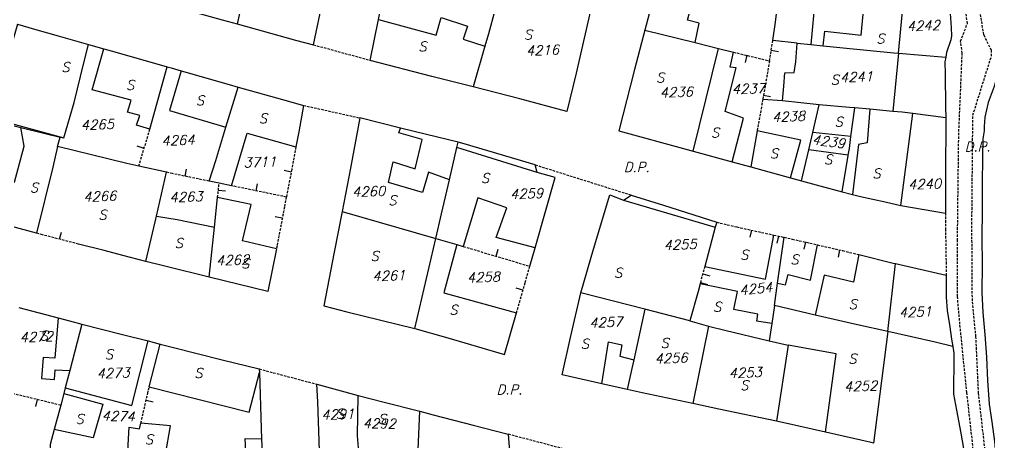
# Model space of a CAD drawing. Extents: x -334462 to -332769, y -29481 to -26664.
# Drawn here: x -334190.3 to -334090, y -28750.7 to -28707 of the extents above; entities that cross this region are included whole.
import ezdxf
from ezdxf.enums import TextEntityAlignment as Align

# ---------------------------------------------------------------- set-up
doc = ezdxf.new("R2010")
doc.units = 0
doc.header["$MEASUREMENT"] = 0
doc.linetypes.add('HIDDEN', pattern=[0.375, 0.25, -0.125])
for name, color, linetype in [('17', 7, 'CONTINUOUS'), ('18', 7, 'CONTINUOUS'), ('DP$DIVIDING$LINE', 7, 'CONTINUOUS'), ('PARCEL$BOUNDARY', 7, 'CONTINUOUS'), ('PARCEL$NUMBER', 7, 'CONTINUOUS'), ('STRUC$$FOOTPRINT', 7, 'CONTINUOUS')]:
    doc.layers.add(name, color=color, linetype=linetype)
doc.styles.add('ITALICT', font='ITALICT', dxfattribs={"height": 0.2})

msp = doc.modelspace()

# ---------------------------------------------------------------- linework, layer by layer
at = {"layer": '17', "color": 1, "linetype": 'Continuous'}
for p, q in [((-334112.59, -28710.19), (-334111.84, -28710.31)), ((-334113.39, -28714.84), (-334112.65, -28714.97)), ((-334177.44, -28720.32), (-334178.16, -28720.1)), ((-334173.2, -28723.19), (-334173.05, -28722.46)), ((-334162.22, -28722.77), (-334162.96, -28722.62)), ((-334165.85, -28724.71), (-334165.7, -28723.97)), ((-334169.76, -28724.64), (-334169.01, -28724.71)), ((-334163.15, -28727.52), (-334163.87, -28727.39)), ((-334186.17, -28729.71), (-334185.99, -28728.98)), ((-334141.04, -28731.47), (-334140.83, -28730.75)), ((-334105.52, -28730.82), (-334105.68, -28731.55)), ((-334138.26, -28734.96), (-334138.98, -28734.75)), ((-334188.49, -28746.26), (-334188.67, -28746.99))]:
    msp.add_line(p, q, dxfattribs=at)
at = {"layer": '18', "color": 1, "linetype": 'Continuous'}
for p, q in [((-334115.12, -28710.71), (-334115.3, -28711.44)), ((-334114.63, -28728.77), (-334114.79, -28729.5)), ((-334111.85, -28729.38), (-334112.01, -28730.12)), ((-334109.04, -28730.01), (-334109.2, -28730.74)), ((-334119.67, -28733.29), (-334118.95, -28733.49)), ((-334119.91, -28734.18), (-334119.19, -28734.38)), ((-334177.22, -28746.33), (-334176.49, -28746.5))]:
    msp.add_line(p, q, dxfattribs=at)
at = {"layer": 'DP$DIVIDING$LINE', "color": 30, "linetype": 'HIDDEN'}
for p, q in [((-334159.92, -28709.62), (-334154.05, -28711.23)), ((-334160.96, -28715.88), (-334155.13, -28717.18)), ((-334136.99, -28722.03), (-334127.06, -28725.15)), ((-334165.53, -28743.11), (-334159.57, -28744.69)), ((-334133.7, -28751.46), (-334139.78, -28749.85))]:
    msp.add_line(p, q, dxfattribs=at)
at = {"layer": 'DP$DIVIDING$LINE', "color": 2, "linetype": 'HIDDEN'}
for points in [[(-334091.66, -28751.76), (-334092.36, -28745.55), (-334093.08, -28738.49), (-334093.33, -28735.64), (-334093.33, -28729.85), (-334093.2, -28718.96), (-334092.84, -28710.49), (-334093, -28709.25), (-334092.31, -28707.42), (-334093.02, -28701.27), (-334092.72, -28698.42), (-334092.59, -28693.72), (-334093.29, -28687.47), (-334091.64, -28681.52), (-334089.84, -28674.42), (-334089.42, -28670.98), (-334089.48, -28665.29), (-334086.85, -28656.17), (-334086.01, -28652.77), (-334084.83, -28646.65), (-334083.72, -28638.54), (-334082.87, -28630.3), (-334083.02, -28628.66)], [(-334090.44, -28751.8), (-334091.15, -28745.62), (-334091.42, -28739.78), (-334091.79, -28736.07), (-334091.84, -28728.16), (-334091.74, -28716.89), (-334089.82, -28710.8), (-334089.82, -28710.21), (-334090.61, -28708.58), (-334091.13, -28705.26), (-334091.15, -28700.62), (-334090.93, -28696.02), (-334091.23, -28689.69), (-334091.2, -28686.77), (-334088.85, -28675.69), (-334087.82, -28672.03), (-334087.47, -28665.36), (-334085.77, -28656.9), (-334085.3, -28655.47), (-334083.96, -28649.33), (-334082.88, -28643.05), (-334081.32, -28630.74), (-334080.58, -28629.11)], [(-334094.57, -28727), (-334094.57, -28728.65), (-334094.51, -28732.08), (-334094.5, -28733.43)]]:
    msp.add_lwpolyline(points, dxfattribs=at)
at = {"layer": 'PARCEL$BOUNDARY', "color": 7, "linetype": 'Continuous'}
for p, q in [((-334153.19, -28707.01), (-334152.01, -28700.93)), ((-334124.14, -28702.26), (-334125.66, -28708.13)), ((-334166.85, -28703.26), (-334167.82, -28707.46)), ((-334154.05, -28711.23), (-334153.19, -28707.01)), ((-334125.66, -28708.13), (-334120.47, -28709.4)), ((-334109.92, -28709.45), (-334112.43, -28709.18)), ((-334183.19, -28709.59), (-334181.59, -28710.04)), ((-334142.19, -28709.76), (-334143.4, -28713.98)), ((-334120.65, -28720.62), (-334118.04, -28710)), ((-334120.47, -28709.4), (-334118.04, -28710)), ((-334118.04, -28710), (-334116.5, -28710.38)), ((-334109.92, -28709.45), (-334108.48, -28709.6)), ((-334108.48, -28709.6), (-334107.23, -28709.72)), ((-334099.44, -28710.5), (-334094.54, -28710.89)), ((-334176.84, -28718.34), (-334175.06, -28711.9)), ((-334168.98, -28718.13), (-334167.72, -28713.99)), ((-334111.41, -28715.42), (-334113.47, -28715.29)), ((-334107.63, -28715.83), (-334111.41, -28715.42)), ((-334108.29, -28718.69), (-334107.63, -28715.83)), ((-334104.34, -28719.11), (-334103.94, -28716.15)), ((-334102.38, -28716.29), (-334103.94, -28716.15)), ((-334150.91, -28718.22), (-334155.13, -28717.18)), ((-334094.55, -28717.17), (-334097.96, -28716.73)), ((-334186.39, -28720.14), (-334186.13, -28719.15)), ((-334186.13, -28719.15), (-334185.72, -28719.25)), ((-334114.04, -28718.51), (-334114.71, -28722.24)), ((-334108.71, -28720.47), (-334108.29, -28718.69)), ((-334145.86, -28723.57), (-334145.09, -28720.22)), ((-334145.09, -28720.22), (-334144.97, -28719.69)), ((-334120.65, -28720.62), (-334116.64, -28721.72)), ((-334109.45, -28723.67), (-334108.71, -28720.47)), ((-334175.12, -28722.79), (-334177.99, -28722.17)), ((-334136.79, -28722.8), (-334136.99, -28722.03)), ((-334116.64, -28721.72), (-334114.71, -28722.24)), ((-334114.71, -28722.24), (-334110.59, -28723.36)), ((-334176.16, -28727.31), (-334175.12, -28722.79)), ((-334169.69, -28723.92), (-334170.72, -28723.71)), ((-334168.4, -28724.18), (-334169.69, -28723.92)), ((-334110.59, -28723.36), (-334109.45, -28723.67)), ((-334127.87, -28725.68), (-334127.06, -28725.15)), ((-334105.27, -28724.8), (-334104.19, -28725.09)), ((-334170.15, -28728.45), (-334169.83, -28725.41)), ((-334099.18, -28726.22), (-334094.57, -28727)), ((-334156.97, -28726.85), (-334147.26, -28729.62)), ((-334188.58, -28729.08), (-334192.57, -28728)), ((-334177.25, -28732.01), (-334176.16, -28727.31)), ((-334118.23, -28727.96), (-334118.37, -28728.48)), ((-334170.72, -28733.63), (-334170.15, -28728.45)), ((-334118.37, -28728.48), (-334119.46, -28732.51)), ((-334149.44, -28738.93), (-334147.26, -28729.62)), ((-334147.26, -28729.62), (-334145.1, -28730.26)), ((-334145.1, -28730.26), (-334144.43, -28730.46)), ((-334111.93, -28734.26), (-334111.25, -28729.51)), ((-334137.56, -28732.5), (-334137.01, -28730.59)), ((-334099.73, -28732.23), (-334094.5, -28733.43)), ((-334112.26, -28736.55), (-334111.93, -28734.26)), ((-334125.67, -28736.94), (-334132.27, -28735.24)), ((-334190.38, -28736.77), (-334186.33, -28737.84)), ((-334125.67, -28736.94), (-334126.81, -28742.18)), ((-334121, -28738.14), (-334125.67, -28736.94)), ((-334112.26, -28736.55), (-334112.53, -28738.43)), ((-334121, -28738.14), (-334119.07, -28738.69)), ((-334183.89, -28738.47), (-334185.12, -28743.28)), ((-334119.07, -28738.69), (-334120.68, -28746.69)), ((-334112.53, -28738.43), (-334112.79, -28740.2)), ((-334177.03, -28740.22), (-334175.78, -28740.54)), ((-334112.79, -28740.2), (-334110.84, -28740.66)), ((-334176.9, -28744.96), (-334175.78, -28740.54)), ((-334110.84, -28740.66), (-334112.06, -28748.52)), ((-334185.12, -28743.28), (-334185.59, -28745.06)), ((-334165.53, -28743.11), (-334165.52, -28743.47)), ((-334185.59, -28745.06), (-334185.74, -28745.65)), ((-334159.57, -28744.69), (-334155.31, -28745.84)), ((-334127.48, -28745.22), (-334130.12, -28744.64)), ((-334185.74, -28745.65), (-334186.05, -28746.86)), ((-334186.05, -28746.86), (-334186.73, -28749.38)), ((-334149.2, -28753.47), (-334148.93, -28747.48))]:
    msp.add_line(p, q, dxfattribs=at)
at = {"layer": 'PARCEL$BOUNDARY', "color": 2, "linetype": 'HIDDEN'}
for p, q in [((-334112.76, -28711.29), (-334112.43, -28709.18)), ((-334116.5, -28710.38), (-334112.76, -28711.29)), ((-334112.76, -28711.29), (-334113.47, -28715.29)), ((-334113.47, -28715.29), (-334114.04, -28718.51)), ((-334177.99, -28722.17), (-334176.84, -28718.34)), ((-334169.83, -28725.41), (-334169.69, -28723.92)), ((-334162.73, -28725.35), (-334168.4, -28724.18)), ((-334112.32, -28729.28), (-334111.25, -28729.51)), ((-334144.43, -28730.46), (-334137.56, -28732.5)), ((-334186.05, -28746.86), (-334191.17, -28745.62))]:
    msp.add_line(p, q, dxfattribs=at)
at = {"layer": 'PARCEL$BOUNDARY', "color": 7, "linetype": 'Continuous'}
for points in [[(-334172.83, -28698.22), (-334172.96, -28699.72), (-334173.48, -28705.91), (-334169.35, -28707.03), (-334167.82, -28707.46)], [(-334140.51, -28703.62), (-334141.82, -28708.49), (-334142.19, -28709.76)], [(-334112.43, -28709.18), (-334112.16, -28707.27), (-334111.85, -28704.73)], [(-334094.19, -28704.82), (-334094.16, -28705.43), (-334093.97, -28707.84), (-334093.96, -28708.74), (-334094.03, -28709.1), (-334094.46, -28710.42), (-334094.54, -28710.89)], [(-334159.92, -28709.62), (-334159.1, -28705.71), (-334159.04, -28705.42)], [(-334131.28, -28706.07), (-334132.77, -28712.56), (-334133.72, -28716.53), (-334138.58, -28715.19), (-334143.4, -28713.98)], [(-334190.52, -28707.5), (-334188.78, -28708), (-334187.42, -28708.39), (-334186.31, -28708.71), (-334183.19, -28709.59)], [(-334167.82, -28707.46), (-334161.79, -28709.13), (-334159.92, -28709.62)], [(-334125.66, -28708.13), (-334126.71, -28712.16), (-334128.33, -28718.52), (-334121.28, -28720.45), (-334120.65, -28720.62)], [(-334185.72, -28719.25), (-334184.68, -28715.59), (-334183.68, -28711.5), (-334183.19, -28709.59)], [(-334181.59, -28710.04), (-334180.48, -28710.36), (-334175.06, -28711.9)], [(-334107.23, -28709.72), (-334105.15, -28709.93), (-334099.92, -28710.46), (-334099.44, -28710.5)], [(-334143.4, -28713.98), (-334147.67, -28712.89), (-334154.05, -28711.23)], [(-334094.54, -28710.89), (-334094.63, -28711.37), (-334094.61, -28712.63), (-334094.56, -28716.03), (-334094.55, -28717.17)], [(-334088.79, -28711.16), (-334088.85, -28711.53), (-334089.55, -28713.93), (-334090.16, -28715.57), (-334090.49, -28717.09), (-334090.56, -28718.06), (-334090.58, -28718.51), (-334090.7, -28719.33), (-334090.75, -28721.22), (-334090.76, -28723.98), (-334090.79, -28726.73), (-334090.82, -28729.52), (-334090.79, -28732.36), (-334090.8, -28735.19), (-334090.71, -28737.27), (-334090.49, -28739.55), (-334090.32, -28741.89), (-334090.21, -28744.31), (-334090.05, -28746.76), (-334089.76, -28748.58), (-334089.5, -28750.6), (-334089.33, -28752.63)], [(-334175.06, -28711.9), (-334174.65, -28712.02), (-334173.61, -28712.32)], [(-334173.61, -28712.32), (-334168.64, -28713.73), (-334167.72, -28713.99)], [(-334167.72, -28713.99), (-334162.5, -28715.45), (-334160.96, -28715.88)], [(-334160.96, -28715.88), (-334161.44, -28718.61), (-334161.74, -28720.18)], [(-334103.94, -28716.15), (-334104.49, -28716.11), (-334107.63, -28715.83)], [(-334194.72, -28717.11), (-334194.2, -28717.18), (-334191.42, -28717.86), (-334190.2, -28718.16)], [(-334155.13, -28717.18), (-334156.1, -28722.36), (-334156.97, -28726.85)], [(-334100, -28716.51), (-334100.71, -28716.44), (-334102.38, -28716.29)], [(-334097.96, -28716.73), (-334099.04, -28716.6), (-334100, -28716.51)], [(-334094.55, -28717.17), (-334094.55, -28718.62), (-334094.57, -28721.8), (-334094.57, -28725.2), (-334094.57, -28727)], [(-334190.2, -28718.16), (-334187.67, -28718.78), (-334186.13, -28719.15)], [(-334170.72, -28723.71), (-334170.02, -28721.56), (-334168.98, -28718.13)], [(-334144.97, -28719.69), (-334148.22, -28718.88), (-334150.91, -28718.22)], [(-334104.62, -28721.04), (-334104.5, -28720.35), (-334104.34, -28719.11)], [(-334186.39, -28720.14), (-334186.89, -28722.25), (-334188.58, -28729.08)], [(-334177.99, -28722.17), (-334179.23, -28721.9), (-334186.39, -28720.14)], [(-334136.99, -28722.03), (-334144.33, -28719.85), (-334144.97, -28719.69)], [(-334105.27, -28724.8), (-334104.63, -28721.06), (-334104.62, -28721.04)], [(-334137.01, -28730.59), (-334134.94, -28723.33), (-334136.79, -28722.8)], [(-334147.26, -28729.62), (-334146.67, -28727.09), (-334145.86, -28723.57)], [(-334109.45, -28723.67), (-334107.55, -28724.19), (-334105.27, -28724.8)], [(-334132.27, -28735.24), (-334130.96, -28730.74), (-334129.27, -28725.13), (-334127.87, -28725.68)], [(-334127.06, -28725.15), (-334123.73, -28726.18), (-334118.23, -28727.96)], [(-334104.19, -28725.09), (-334103.36, -28725.31), (-334100.82, -28725.86), (-334099.51, -28726.17), (-334099.18, -28726.22)], [(-334156.97, -28726.85), (-334157.77, -28731.05), (-334158.86, -28736.59), (-334156.49, -28737.2), (-334149.44, -28738.93)], [(-334177.25, -28732.01), (-334179.63, -28731.39), (-334181.57, -28730.88), (-334184.21, -28730.21)], [(-334163.74, -28730.69), (-334164.64, -28735.11), (-334170.72, -28733.63)], [(-334103.52, -28731.3), (-334099.99, -28732.17), (-334099.73, -28732.23)], [(-334170.72, -28733.63), (-334175.14, -28732.51), (-334177.25, -28732.01)], [(-334119.95, -28734.31), (-334120.16, -28735.1), (-334121, -28738.14)], [(-334094.5, -28733.43), (-334094.49, -28735.71), (-334094.38, -28737.08), (-334094.13, -28738.76), (-334093.94, -28740.03), (-334093.81, -28740.8)], [(-334130.12, -28744.64), (-334134.19, -28743.73), (-334133.34, -28739.86), (-334132.27, -28735.24)], [(-334149.44, -28738.93), (-334146.04, -28739.9), (-334140.17, -28741.6), (-334138.94, -28737.32)], [(-334108.03, -28737.55), (-334109.49, -28737.21), (-334112.26, -28736.55)], [(-334186.33, -28737.84), (-334185.15, -28738.15), (-334183.89, -28738.47)], [(-334100.53, -28739.24), (-334103.67, -28738.54), (-334108.03, -28737.55)], [(-334183.89, -28738.47), (-334179.68, -28739.55), (-334177.03, -28740.22)], [(-334119.07, -28738.69), (-334117.39, -28739.1), (-334112.79, -28740.2)], [(-334093.81, -28740.8), (-334095.62, -28740.33), (-334100.53, -28739.24)], [(-334185.59, -28745.06), (-334178.72, -28746.9), (-334177.03, -28740.22)], [(-334175.78, -28740.54), (-334174.53, -28740.86), (-334169.37, -28742.18), (-334165.53, -28743.11)], [(-334093.81, -28740.8), (-334093.69, -28741.49), (-334093.69, -28743), (-334093.74, -28744.5), (-334093.74, -28745.73), (-334093.42, -28747.35), (-334092.97, -28749.74), (-334092.72, -28751.31), (-334092.57, -28752.41), (-334092.56, -28753.1)], [(-334126.81, -28742.18), (-334127.01, -28743.07), (-334127.48, -28745.22)], [(-334165.52, -28743.47), (-334165.33, -28749.26), (-334165.28, -28750.34)], [(-334159.26, -28752.72), (-334159.31, -28751.56), (-334159.48, -28746.5), (-334159.57, -28744.69)], [(-334120.68, -28746.69), (-334125.92, -28745.56), (-334127.48, -28745.22)], [(-334155.21, -28752.08), (-334155.37, -28750.02), (-334155.31, -28745.84)], [(-334155.31, -28745.84), (-334152.76, -28746.49), (-334148.93, -28747.48)], [(-334112.06, -28748.52), (-334117.99, -28747.28), (-334120.68, -28746.69)], [(-334148.93, -28747.48), (-334147.53, -28747.85), (-334143.4, -28748.92), (-334139.78, -28749.85)], [(-334179.13, -28751.57), (-334178.97, -28749.14), (-334177.9, -28749.28), (-334177.77, -28748.7)], [(-334106.98, -28749.63), (-334110.04, -28748.94), (-334112.06, -28748.52)], [(-334186.73, -28749.38), (-334187.15, -28750.91), (-334187.25, -28752.97)], [(-334165.28, -28750.34), (-334165.16, -28753.27), (-334165.02, -28757.38), (-334165.04, -28758.55)], [(-334139.78, -28749.85), (-334139.45, -28754.37), (-334139.41, -28754.88)], [(-334102, -28750.77), (-334102.26, -28750.7), (-334106.98, -28749.63)]]:
    msp.add_lwpolyline(points, dxfattribs=at)
at = {"layer": 'PARCEL$BOUNDARY', "color": 2, "linetype": 'HIDDEN'}
for points in [[(-334161.74, -28720.18), (-334162.17, -28722.5), (-334162.73, -28725.35)], [(-334170.72, -28723.71), (-334174.49, -28722.93), (-334175.12, -28722.79)], [(-334162.73, -28725.35), (-334162.93, -28726.39), (-334163.69, -28730.4), (-334163.74, -28730.69)], [(-334118.23, -28727.96), (-334116.15, -28728.44), (-334112.32, -28729.28)], [(-334184.21, -28730.21), (-334187.93, -28729.26), (-334188.58, -28729.08)], [(-334111.25, -28729.51), (-334110.42, -28729.7), (-334107.8, -28730.29)], [(-334107.8, -28730.29), (-334105.21, -28730.89), (-334103.52, -28731.3)], [(-334138.94, -28737.32), (-334138.03, -28734.17), (-334137.56, -28732.5)], [(-334119.46, -28732.51), (-334119.88, -28734.06), (-334119.95, -28734.31)], [(-334177.77, -28748.7), (-334177.06, -28745.62), (-334176.9, -28744.96)]]:
    msp.add_lwpolyline(points, dxfattribs=at)
at = {"layer": 'STRUC$$FOOTPRINT', "color": 1, "linetype": 'Continuous'}
for p, q in [((-334107.96, -28703.72), (-334108.48, -28709.6)), ((-334099.44, -28710.5), (-334098.85, -28704.46)), ((-334099.44, -28710.5), (-334100, -28716.51)), ((-334099.18, -28726.22), (-334097.96, -28716.73)), ((-334104.34, -28719.11), (-334108.29, -28718.69)), ((-334136.79, -28722.8), (-334145.09, -28720.22)), ((-334104.62, -28721.04), (-334108.71, -28720.47)), ((-334127.87, -28725.68), (-334118.37, -28728.48)), ((-334100.53, -28739.24), (-334099.73, -28732.23)), ((-334100.53, -28739.24), (-334102, -28750.77))]:
    msp.add_line(p, q, dxfattribs=at)
for points in [[(-334120.47, -28709.4), (-334120.04, -28707.4), (-334121.24, -28707.07), (-334120.45, -28704.09), (-334119.55, -28704.32), (-334119.25, -28703.27)], [(-334107.23, -28709.72), (-334107.03, -28708.21), (-334103.28, -28708.62), (-334102.96, -28705.02), (-334103.84, -28704.97), (-334103.82, -28704.06)], [(-334153.19, -28707.01), (-334147.24, -28708.64), (-334146.72, -28706.8), (-334144, -28707.7), (-334144.43, -28709.05), (-334142.19, -28709.76)], [(-334190.52, -28707.5), (-334193.31, -28717.17), (-334185.72, -28719.25)], [(-334176.84, -28718.34), (-334178.21, -28717.93), (-334177.87, -28716.93), (-334179.14, -28716.57), (-334178.76, -28715.35), (-334182.8, -28714.26), (-334181.59, -28710.04)], [(-334111.41, -28715.42), (-334111.29, -28713.9), (-334111.17, -28712.51), (-334110.21, -28712.5), (-334110.04, -28711.38), (-334109.92, -28709.45)], [(-334116.64, -28721.72), (-334115.47, -28717.19), (-334117.34, -28716.5), (-334116.2, -28712.02), (-334116.83, -28711.93), (-334116.5, -28710.38)], [(-334173.61, -28712.32), (-334174.8, -28716.42), (-334168.98, -28718.13)], [(-334102.38, -28716.29), (-334102.66, -28719.76), (-334103.56, -28719.93), (-334104.19, -28725.09)], [(-334192.57, -28728), (-334191.56, -28723.66), (-334190.85, -28723.83), (-334189.84, -28720.1), (-334190.2, -28718.16)], [(-334145.86, -28723.57), (-334148.02, -28722.78), (-334148.64, -28724.88), (-334152.18, -28723.85), (-334151.67, -28721.72), (-334149.42, -28722.45), (-334148.69, -28719.42), (-334151.09, -28718.73), (-334150.91, -28718.22)], [(-334168.4, -28724.18), (-334166.79, -28718.76), (-334161.74, -28720.18)], [(-334110.59, -28723.36), (-334109.53, -28719.47), (-334114.04, -28718.51)], [(-334163.74, -28730.69), (-334167.27, -28729.86), (-334166.38, -28726.13), (-334169.83, -28725.41)], [(-334137.01, -28730.59), (-334141.02, -28729.53), (-334139.94, -28726.45), (-334142.94, -28725.45), (-334144.43, -28730.46)], [(-334176.16, -28727.31), (-334174.03, -28727.67), (-334170.15, -28728.45)], [(-334119.46, -28732.51), (-334113.18, -28733.82), (-334112.32, -28729.28)], [(-334145.1, -28730.26), (-334146.46, -28735.24), (-334138.94, -28737.32)], [(-334111.93, -28734.26), (-334111.13, -28734.42), (-334110.84, -28733.35), (-334108.52, -28733.93), (-334107.8, -28730.29)], [(-334103.52, -28731.3), (-334104.07, -28734.15), (-334107.12, -28733.42), (-334108.03, -28737.55)], [(-334112.53, -28738.43), (-334114.07, -28738.16), (-334113.97, -28737.44), (-334116.44, -28736.96), (-334116.06, -28735.11), (-334119.95, -28734.31)], [(-334186.33, -28737.84), (-334186.67, -28741.99), (-334187.87, -28741.91), (-334188.03, -28744.09), (-334186.71, -28744.21), (-334186.63, -28743.2), (-334185.12, -28743.28)], [(-334130.12, -28744.64), (-334129.43, -28740.32), (-334128.03, -28740.61), (-334128.23, -28741.78), (-334126.81, -28742.18)], [(-334106.98, -28749.63), (-334105.86, -28741.54), (-334110.84, -28740.66)], [(-334176.9, -28744.96), (-334166.56, -28747.56), (-334165.52, -28743.47)], [(-334185.74, -28745.65), (-334181.69, -28746.76), (-334182.71, -28750.24), (-334186.73, -28749.38)], [(-334179.13, -28751.57), (-334175.23, -28751.95), (-334174.69, -28748.98), (-334177.77, -28748.7)], [(-334179.31, -28753.75), (-334173.31, -28754.04), (-334166.78, -28754.37), (-334166.98, -28750.3), (-334165.28, -28750.34)]]:
    msp.add_lwpolyline(points, dxfattribs=at)

# ---------------------------------------------------------------- texts
at = {"layer": 'DP$DIVIDING$LINE', "color": 4, "linetype": 'Continuous', "style": 'ITALICT'}
msp.add_text('D.P.', height=1, dxfattribs=at).set_placement((-334091.25, -28720.14), align=Align.MIDDLE)
at = {"layer": 'DP$DIVIDING$LINE', "color": 2, "linetype": 'Continuous', "style": 'ITALICT'}
for p in [(-334126.5, -28722.26), (-334139.66, -28745.24)]:
    msp.add_text('D.P.', height=1, dxfattribs=at).set_placement(p, align=Align.MIDDLE)
at = {"layer": 'PARCEL$NUMBER', "color": 7, "linetype": 'Continuous', "style": 'ITALICT'}
for s, p in [('4242', (-334096.85, -28707.65)), ('4216', (-334136.24, -28710.18)), ('4241', (-334103.77, -28712.94)), ('4236', (-334122.4, -28714.51)), ('4265', (-334182.27, -28717.86)), ('4264', (-334173.93, -28719.48)), ('3711', (-334165.46, -28721.74)), ('4260', (-334154.21, -28724.77)), ('4240', (-334096.73, -28724.01)), ('4266', (-334182.02, -28725.27)), ('4263', (-334173.1, -28725.33)), ('4259', (-334137.89, -28725)), ('4255', (-334122.01, -28730.26)), ('4262', (-334168.28, -28731.86)), ('4261', (-334152.12, -28733.48)), ('4258', (-334142.35, -28733.62)), ('4251', (-334097.68, -28737.22)), ('4257', (-334129.69, -28738.28)), ('4272', (-334188.58, -28739.79)), ('4256', (-334122.94, -28741.99)), ('4273', (-334180.64, -28743.53)), ('4253', (-334115.27, -28743.49)), ('4252', (-334103.34, -28744.88)), ('4291', (-334157.4, -28747.8))]:
    msp.add_text(s, height=1, rotation=2.1037, dxfattribs=at).set_placement(p, align=Align.MIDDLE)
at = {"layer": 'PARCEL$NUMBER', "color": 1, "linetype": 'Continuous', "style": 'ITALICT'}
for s, rotation, p in [('4237', 1.2072, (-334114.95, -28714.16)), ('4238', 2.4051, (-334110.8, -28717.03)), ('4239', 352.6239, (-334106.66, -28719.62)), ('4254', 6.0818, (-334114.18, -28734.82)), ('4274', 358.372, (-334180.11, -28747.98)), ('4292', 359.4409, (-334153.12, -28748.74))]:
    msp.add_text(s, height=1, rotation=rotation, dxfattribs=at).set_placement(p, align=Align.MIDDLE)
at = {"layer": 'STRUC$$FOOTPRINT', "color": 1, "linetype": 'Continuous', "style": 'ITALICT'}
for p in [(-334137.75, -28708.57), (-334101.3, -28708.98), (-334148.65, -28709.79), (-334185.57, -28711.93), (-334124.07, -28713.01), (-334106.02, -28713.23), (-334178.88, -28713.77), (-334171.66, -28715.37), (-334165.14, -28717.22), (-334105.61, -28717.57), (-334118.39, -28718.69), (-334112.31, -28720.85), (-334106.7, -28721.47), (-334142.18, -28723.4), (-334101.7, -28722.91), (-334188.82, -28724.37), (-334151.76, -28725.68), (-334181.74, -28727.18), (-334173.85, -28730.11), (-334153.6, -28731.44), (-334115.38, -28731.31), (-334110.18, -28731.8), (-334166.98, -28732.21), (-334128.42, -28733.17), (-334118.18, -28736.69), (-334104.15, -28736.42), (-334145.45, -28737), (-334187.81, -28739.66), (-334131.86, -28740.51), (-334123.61, -28740.43), (-334181.08, -28741.6), (-334104.19, -28742.05), (-334171.82, -28743.53), (-334115.37, -28744.79), (-334157.19, -28747.73), (-334184.11, -28748.27), (-334152.83, -28748.27), (-334176.94, -28750.39)]:
    msp.add_text('S', height=1, dxfattribs=at).set_placement(p, align=Align.MIDDLE)

doc.saveas('drawing.dxf')
